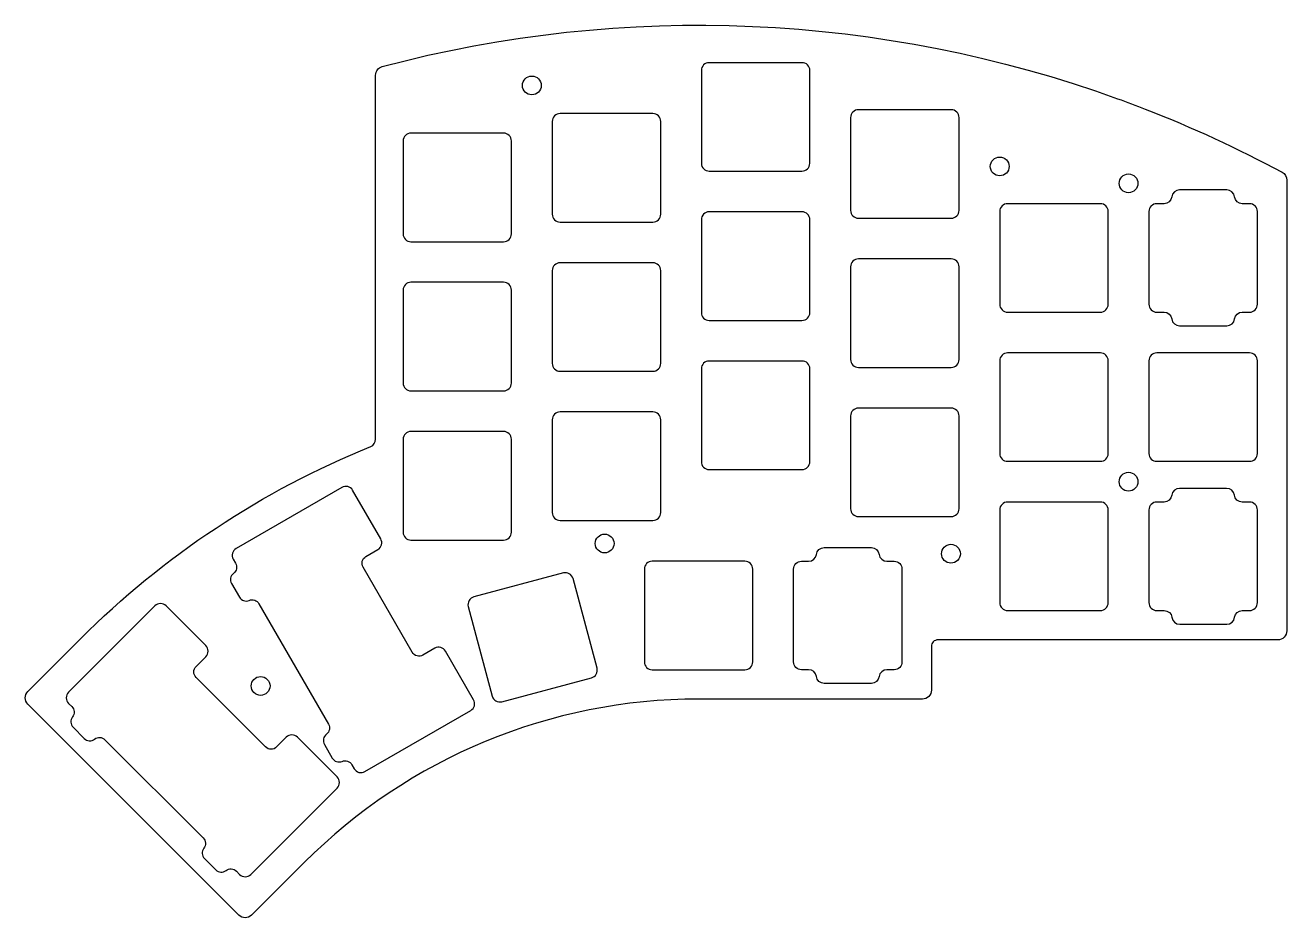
# Model space of a CAD drawing. Header units: millimetres. Extents: x -131 to 30, y -46 to 68.
import ezdxf

# ---------------------------------------------------------------- set-up
doc = ezdxf.new("R2010")
doc.units = ezdxf.units.MM
doc.layers.get('0').update_dxf_attribs({"linetype": 'CONTINUOUS'})

msp = doc.modelspace()

# ---------------------------------------------------------------- linework, layer by layer
for points in [[(28.57, -10.68), (-14.81, -10.68, 0.414214), (-15.66, -11.53), (-15.66, -17.09, -0.414214), (-16.81, -18.24), (-45.39, -18.24, 0.198912), (-95.73, -39.1), (-102.47, -45.83, -0.414214), (-104.09, -45.83), (-131.03, -18.89, -0.414214), (-131.03, -17.27), (-124.3, -10.53, -0.100553), (-87.25, 14.01, 0.305577), (-86.63, 14.93), (-86.63, 61.43, -0.340035), (-85.77, 62.54, -0.152906), (8.12, 58.43, -0.005983), (11.65, 57.1, -0.030622), (29.12, 49.04, -0.276008), (29.73, 48.03), (29.73, -9.53, -0.414214)], [(-31.18, 50.17), (-31.18, 62.03, 0.414214), (-32.18, 63.03), (-44.03, 63.03, 0.414214), (-45.03, 62.03), (-45.03, 50.17, 0.414214), (-44.03, 49.18), (-32.18, 49.18, 0.414214)], [(-63.08, 42.67), (-51.22, 42.67, 0.414214), (-50.22, 43.67), (-50.22, 55.53, 0.414214), (-51.22, 56.53), (-63.08, 56.53, 0.414214), (-64.08, 55.53), (-64.08, 43.67, 0.414214)], [(-24.97, 43.17), (-13.12, 43.17, 0.414214), (-12.12, 44.17), (-12.12, 56.02, 0.414214), (-13.12, 57.02), (-24.97, 57.02, 0.414214), (-25.97, 56.02), (-25.97, 44.17, 0.414214)], [(-83.12, 53.03), (-83.12, 41.17, 0.414214), (-82.12, 40.17), (-70.28, 40.17, 0.414214), (-69.28, 41.17), (-69.28, 53.03, 0.414214), (-70.28, 54.03), (-82.12, 54.03, 0.414214)], [(14.05, 31.17, -0.377964), (15.04, 30.3, 0.377964), (16.03, 29.42), (22.07, 29.42, 0.377964), (23.06, 30.3, -0.377964), (24.05, 31.17), (24.97, 31.17, 0.414214), (25.97, 32.17), (25.97, 44.02, 0.414214), (24.97, 45.02), (24.05, 45.02, -0.377964), (23.06, 45.9, 0.377964), (22.07, 46.77), (16.03, 46.77, 0.377964), (15.04, 45.9, -0.377964), (14.05, 45.02), (13.12, 45.02, 0.414214), (12.12, 44.02), (12.12, 32.17, 0.414214), (13.12, 31.17)], [(-31.18, 31.13), (-31.18, 42.98, 0.414214), (-32.18, 43.98), (-44.03, 43.98, 0.414214), (-45.03, 42.98), (-45.03, 31.13, 0.414214), (-44.03, 30.12), (-32.18, 30.12, 0.414214)], [(5.92, 45.02), (-5.93, 45.02, 0.414214), (-6.93, 44.02), (-6.93, 32.17, 0.414214), (-5.93, 31.17), (5.92, 31.17, 0.414214), (6.92, 32.17), (6.92, 44.02, 0.414214)], [(-63.08, 23.62), (-51.22, 23.62, 0.414214), (-50.22, 24.62), (-50.22, 36.48, 0.414214), (-51.22, 37.48), (-63.08, 37.48, 0.414214), (-64.08, 36.48), (-64.08, 24.62, 0.414214)], [(-24.97, 24.12), (-13.12, 24.12, 0.414214), (-12.12, 25.12), (-12.12, 36.97, 0.414214), (-13.12, 37.97), (-24.97, 37.97, 0.414214), (-25.97, 36.97), (-25.97, 25.12, 0.414214)], [(-83.12, 33.98), (-83.12, 22.12, 0.414214), (-82.12, 21.12), (-70.28, 21.12, 0.414214), (-69.28, 22.12), (-69.28, 33.98, 0.414214), (-70.28, 34.98), (-82.12, 34.98, 0.414214)], [(5.92, 25.97), (-5.93, 25.97, 0.414214), (-6.93, 24.97), (-6.93, 13.12, 0.414214), (-5.93, 12.12), (5.92, 12.12, 0.414214), (6.92, 13.12), (6.92, 24.97, 0.414214)], [(12.12, 24.97), (12.12, 13.12, 0.414214), (13.12, 12.12), (24.97, 12.12, 0.414214), (25.97, 13.12), (25.97, 24.97, 0.414214), (24.97, 25.97), (13.12, 25.97, 0.414214)], [(-45.03, 23.93), (-45.03, 12.08, 0.414214), (-44.03, 11.07), (-32.18, 11.07, 0.414214), (-31.18, 12.08), (-31.18, 23.93, 0.414214), (-32.18, 24.93), (-44.03, 24.93, 0.414214)], [(-64.08, 17.42), (-64.08, 5.57, 0.414214), (-63.08, 4.57), (-51.22, 4.57, 0.414214), (-50.22, 5.57), (-50.22, 17.42, 0.414214), (-51.22, 18.42), (-63.08, 18.42, 0.414214)], [(-25.97, 17.92), (-25.97, 6.07, 0.414214), (-24.97, 5.07), (-13.12, 5.07, 0.414214), (-12.12, 6.07), (-12.12, 17.92, 0.414214), (-13.12, 18.92), (-24.97, 18.92, 0.414214)], [(-83.12, 14.93), (-83.12, 3.07, 0.414214), (-82.12, 2.07), (-70.28, 2.07, 0.414214), (-69.28, 3.07), (-69.28, 14.93, 0.414214), (-70.28, 15.93), (-82.12, 15.93, 0.414214)], [(-92.64, -21.44, -0.377964), (-92.91, -22.74, 0.377964), (-93.17, -24.03), (-92.16, -25.78, 0.377964), (-90.91, -26.2, -0.377964), (-89.65, -26.62), (-89.36, -27.13, 0.414214), (-87.99, -27.5), (-74.48, -19.7, 0.414214), (-74.12, -18.33), (-77.7, -12.12, 0.414214), (-79.07, -11.75), (-80.58, -12.63, -0.414214), (-81.95, -12.26), (-88.23, -1.39, -0.414214), (-87.86, -0.03), (-86.34, 0.85, 0.414214), (-85.98, 2.21), (-89.57, 8.43, 0.414214), (-90.93, 8.79), (-104.44, 0.99, 0.414214), (-104.81, -0.37), (-104.51, -0.89, -0.377964), (-104.77, -2.19, 0.377964), (-105.03, -3.49), (-104.03, -5.22, 0.377964), (-102.78, -5.64, -0.377964), (-101.52, -6.06)], [(14.07, -6.93, -0.377964), (15.06, -7.8, 0.377964), (16.05, -8.68), (22.07, -8.68, 0.377964), (23.06, -7.8, -0.377964), (24.05, -6.93), (24.97, -6.93, 0.414214), (25.97, -5.93), (25.97, 5.92, 0.414214), (24.97, 6.92), (24.03, 6.92, -0.377964), (23.04, 7.8, 0.377964), (22.05, 8.67), (16.03, 8.67, 0.377964), (15.04, 7.8, -0.377964), (14.05, 6.92), (13.12, 6.92, 0.414214), (12.12, 5.92), (12.12, -5.93, 0.414214), (13.12, -6.93)], [(-6.93, 5.92), (-6.93, -5.93, 0.414214), (-5.93, -6.93), (5.92, -6.93, 0.414214), (6.92, -5.93), (6.92, 5.92, 0.414214), (5.92, 6.92), (-5.93, 6.92, 0.414214)], [(-22.33, -15.37, -0.377964), (-23.32, -16.24), (-29.35, -16.24, -0.377964), (-30.34, -15.37, 0.377964), (-31.34, -14.49), (-32.26, -14.49, -0.414214), (-33.26, -13.49), (-33.26, -1.64, -0.414214), (-32.26, -0.64), (-31.34, -0.64, 0.377964), (-30.34, 0.23, -0.377964), (-29.35, 1.11), (-23.32, 1.11, -0.377964), (-22.33, 0.23, 0.377964), (-21.34, -0.64), (-20.41, -0.64, -0.414214), (-19.41, -1.64), (-19.41, -13.49, -0.414214), (-20.41, -14.49), (-21.34, -14.49, 0.377964)], [(-52.31, -1.64), (-52.31, -13.49, 0.414214), (-51.31, -14.49), (-39.46, -14.49, 0.414214), (-38.46, -13.49), (-38.46, -1.64, 0.414214), (-39.46, -0.64), (-51.31, -0.64, 0.414214)], [(-58.35, -14.29), (-61.42, -2.84, 0.414214), (-62.65, -2.14), (-74.09, -5.2, 0.414214), (-74.8, -6.43), (-71.73, -17.88, 0.414214), (-70.51, -18.58), (-59.06, -15.52, 0.414214)], [(-109.56, -15.48, -0.414214), (-109.56, -14.07), (-108.32, -12.83, 0.414214), (-108.32, -11.42), (-113.39, -6.34, 0.414214), (-114.81, -6.34), (-125.84, -17.37, 0.414214), (-125.84, -18.79), (-125.42, -19.2, -0.377964), (-125.34, -20.52, 0.377964), (-125.26, -21.84), (-123.83, -23.27, 0.377964), (-122.51, -23.35, -0.377964), (-121.19, -23.43), (-108.65, -35.98, -0.377964), (-108.56, -37.3, 0.377964), (-108.48, -38.62), (-107.05, -40.04, 0.377964), (-105.73, -40.13, -0.377964), (-104.41, -40.21), (-103.99, -40.64, 0.414214), (-102.57, -40.64), (-91.54, -29.61, 0.414214), (-91.54, -28.19), (-96.62, -23.12, 0.414214), (-98.03, -23.12), (-99.27, -24.36, -0.414214), (-100.68, -24.36)]]:
    msp.add_lwpolyline(points, format="xyb", close=True)
for centre in [(-66.68, 60.12), (-6.93, 49.78), (9.52, 47.62), (9.52, 9.52), (-57.38, 1.63), (-13.16, 0.32), (-101.31, -16.57)]:
    msp.add_circle(centre, 1.2)

doc.saveas('drawing.dxf')
